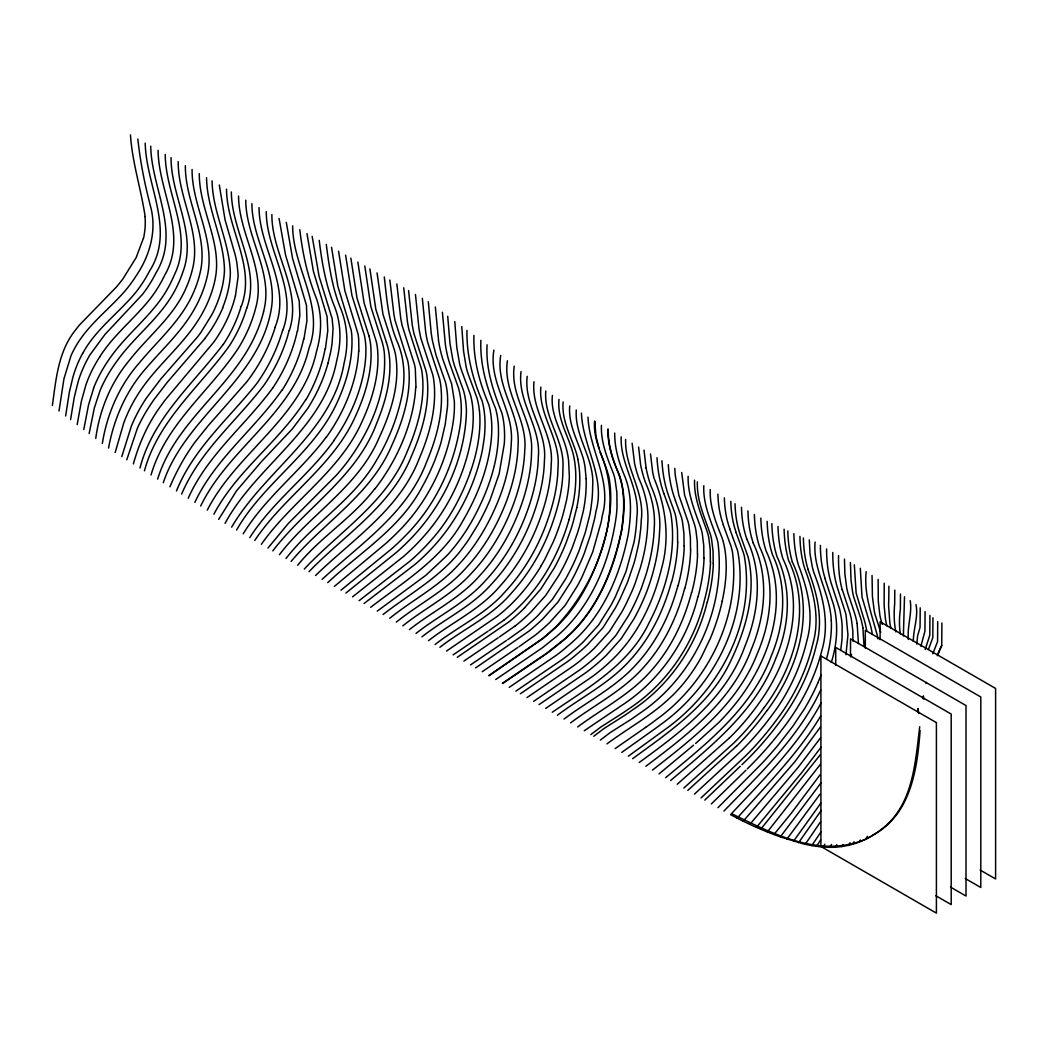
<?xml version="1.0" encoding="UTF-8"?>
<svg xmlns="http://www.w3.org/2000/svg" width="1048" height="1048" viewBox="0 0 1048 1048"><rect width="100%" height="100%" fill="white"/><g stroke="black" fill="none" stroke-linecap="round" stroke-linejoin="round"><path stroke-width="1.5" d="M581.417 413.122C582.727 446.487 605.888 476.984 595.906 511.581A114.56 66.142 -60 0 1 594.661 518.485L590.417 535.227L584.273 553.357A125.708 72.574 -60 0 1 580.854 561.676L575.496 573.046A150.519 86.905 -60 0 1 570.675 582.151L557.995 601.997L543.034 618.648A177.531 102.494 -60 0 1 538.266 623.115L532.436 628.25A135.978 78.508 -60 0 1 528.86 631.197L475.648 667.89M601.434 425.357C600.74 442.204 607.264 457.976 613.355 473.29A104.538 60.352 -60 0 1 615.006 479.25L616.866 492.39L617.023 506.538A159.178 91.897 -60 0 1 616.538 513.913C611.167 556.423 594.57 599.731 563.588 630.11A217.172 125.38 -60 0 1 557.104 635.979L542.497 647.69L495.743 679.51M809.292 539.877L810.025 553.868L812.292 566.758A197.522 114.049 -60 0 0 813.72 572.208C823.4 596.993 829.636 623.979 821.894 650.284C814.807 678.816 800.698 705.33 782.843 728.57A235.132 135.755 -60 0 1 752.739 763.403L747.303 768.878M850.426 562.54L851.002 580.016L852.653 592.29A116.459 67.229 -60 0 0 853.766 597.124L860.657 618.124A129.454 74.749 -60 0 1 862.897 627.87M815.108 542.039C812.567 569.654 830.108 593.391 831.274 620.403M576.282 409.978C574.422 437.016 595.067 459.469 592.631 486.691A135.454 78.207 -60 0 1 592.015 499.582L590.902 508.529A116.04 66.993 -60 0 1 589.644 515.433L585.387 532.188L579.19 550.344A132.755 76.648 -60 0 1 570.348 570.073A141.598 81.757 -60 0 1 565.475 579.216L552.558 599.181L537.847 615.635A166.239 95.971 -60 0 1 533.118 620.102L527.288 625.276A130.568 75.377 -60 0 1 523.083 628.721L507.769 639.621M844.452 559.069L844.885 574.094L846.771 588.151A127.725 73.74 -60 0 0 848.16 593.875L854.788 613.892A142.253 82.137 -60 0 1 857.159 623.573M866.198 571.71C863.683 594.373 872.08 615.346 877.608 636.699A94.923 54.81 -60 0 1 877.923 638.874M872.054 575.483L872.421 596.509L874.202 610.722A101.407 58.544 -60 0 0 875.237 615.045L880.752 632.324M878.132 579.361L878.29 601.159L879.861 615.15A100.019 57.745 -60 0 0 880.818 619.434L882.298 624.438M884.211 583.225L884.145 605.809L885.508 619.591A99.73 57.575 -60 0 0 886.398 623.835L886.935 625.879M888.9 586.212L888.809 598.552A157.2 90.757 -60 0 0 888.612 605.823L889.857 622.997A100.307 57.915 -60 0 0 890.708 627.215L890.957 628.25M894.782 590.103L894.691 603.7A109.503 63.221 -60 0 0 895.857 631.879M900.481 594.019L900.376 609.202A91.333 52.727 -60 0 0 900.363 634.053M904.503 596.784L903.428 634.512A94.661 54.653 -60 0 0 903.599 636.018M910.214 600.714C912.284 613.801 906.992 626.416 908.393 639.45M915.991 604.617C918.533 617.246 913.175 628.957 913.371 641.376M920.21 607.827L920.065 627.254L917.629 635.848L916.751 644.088M925.07 611.639L924.939 631.184L920.891 646.262M929.93 615.438L929.799 635.114L925.214 649.55M932.943 617.796L932.812 637.564L928.554 649.21M937.711 621.608L937.58 641.507L932.799 653.808M937.331 655.707A57.011 32.92 -60 0 1 941.733 645.476L941.903 622.984M569.719 405.956C568.121 424.204 577.54 440.37 582.885 457.164A118.568 68.461 -60 0 1 585.02 466.819L586.146 478.635M864.037 645.856L862.884 627.883M563.143 401.934C561.387 420.274 571.16 436.387 576.413 453.273A123.376 71.225 -60 0 1 577.88 459.221M558.99 399.393C556.999 418.676 568.147 435.287 572.968 453.195A125.97 72.731 -60 0 1 575.797 476.368L575.745 480.574A120.389 69.509 -60 0 1 572.745 505.136L569.116 519.52M858.443 643.511L857.133 623.586M677.611 542.17L677.48 529.699L676.065 518.131A98.053 56.618 -60 0 0 674.938 513.271L668.925 496.647A180.688 104.315 -60 0 1 661.956 460.74M684.069 546.06L683.938 533.589L682.523 522.022A98.709 56.985 -60 0 0 681.383 517.175L675.384 500.538M690.527 549.951L690.396 537.48L688.981 525.913A99.442 57.417 -60 0 0 687.842 521.066L678.868 495.272L675.279 475.543A141.794 81.875 -60 0 1 674.833 468.391M697.431 554.104L697.287 541.633L695.872 530.078A100.15 57.823 -60 0 0 694.745 525.218L684.632 495.285L681.698 472.491M703.889 557.995L703.745 545.523L702.33 533.969A100.922 58.269 -60 0 0 701.191 529.109C695.296 511.961 687.606 494.905 688.13 476.329M710.361 561.885L710.216 549.414L708.789 537.86A101.8 58.78 -60 0 0 707.649 533.013C701.806 515.826 693.868 498.796 694.562 480.167M713.203 563.588L713.059 551.13L711.618 539.576A102.363 59.107 -60 0 0 710.492 534.716C704.675 517.516 696.606 500.499 697.379 481.857M552.414 395.371C550.266 414.733 561.767 431.304 566.496 449.304A129.965 75.037 -60 0 1 568.592 460.386L569.352 476.644A118.778 68.579 -60 0 1 566.313 501.232L563.365 513.206A147.532 85.176 -60 0 1 553.265 541.855L544.908 559.108A111.52 64.386 -60 0 1 541.279 565.527M852.889 641.153L852.836 630.752L851.382 619.289A139.253 80.395 -60 0 0 849.784 612.648L842.278 589.657M358.914 351.001L358.665 338.635A83.329 48.116 -60 0 0 358.01 333.867L344.871 290.781L338.57 251.232M415.991 387.118L415.309 368.804A85.15 49.164 -60 0 0 414.419 364.219L402.091 325.352A203.312 117.376 -60 0 1 400.69 317.911L396.851 283.916M545.785 391.022C543.532 418.388 565.134 440.959 562.894 468.574C563.064 487.779 558.322 506.669 551.942 524.655C543.126 549.506 529.712 572.758 512.053 592.369C492.429 616.067 463.779 628.721 439.924 647.258M540.82 387.105C538.305 415.584 561.008 439.164 557.968 467.958C557.706 486.927 552.938 505.529 546.532 523.279C537.48 548.327 523.646 571.671 505.568 591.269C486.102 613.958 458.29 626.337 435.13 644.481M533.995 381.734C530.943 410.855 554.235 434.92 551.196 464.264C550.868 482.748 546.375 500.931 540.205 518.275C531.323 543.113 517.856 566.365 500.132 585.95C480.495 609.346 452.186 622.171 428.527 640.669M527.183 376.35C523.62 406.113 547.436 430.689 544.41 460.557C543.991 479.512 539.366 498.18 532.882 515.917C523.725 540.899 509.957 564.256 491.813 583.775C472.334 606.163 444.889 618.739 421.925 636.87M521.053 371.529C517.07 401.843 541.318 426.89 538.318 457.229C537.834 476.198 533.275 494.879 526.738 512.629C517.542 537.572 503.813 560.942 485.643 580.409C466.15 602.666 438.876 615.333 416.004 633.451M493.883 350.111C488.342 382.874 514.031 410.056 511.306 442.479C510.546 461.539 506.171 480.403 499.28 498.154C489.534 522.847 476.028 546.322 457.688 565.645C438.143 586.985 411.995 600.268 389.725 618.294M514.227 366.145C509.76 396.419 533.576 421.375 531.559 451.426C531.349 470.644 526.908 489.639 520.384 507.651C511.332 532.41 498.01 555.728 480.128 575.182C460.478 598.094 432.719 611.181 409.401 629.638M500.708 355.482C495.507 386.974 519.939 413.004 518.118 444.077C517.764 463.321 513.428 482.381 506.8 500.394C497.459 525.127 484.019 548.471 466.059 567.951C446.369 590.299 419.279 603.7 396.314 622.093M507.415 360.774C502.568 392.332 527.642 418.427 524.76 449.828C524.118 468.81 519.69 487.556 513.048 505.293C503.721 530.183 490.019 553.567 471.731 572.955C452.225 594.832 425.423 607.748 402.812 625.839M52.4 405.432C56.016 379.18 58.321 350.779 75.954 329.465A76.976 44.448 -60 0 1 79.412 325.063L116.158 287.27A93.115 53.762 -60 0 0 122.812 279.03L136.148 257.598L143.353 238.433M59.002 411.039L63.967 378.695L70.976 355.822A50.016 28.886 -60 0 1 73.032 351.434C84.914 327.238 107.341 311.151 124.738 291.305A84.403 48.732 -60 0 0 136.764 274.904C149.93 255.254 156.807 230.547 150.755 207.216C144.86 184.828 140.275 162.086 137.851 139.03M65.618 415.977L69.417 391.834L72.98 376.979A72.129 41.645 -60 0 1 82.582 353.412M70.557 419.659L74.303 397.179L78.089 381.839A73.858 42.64 -60 0 1 89.905 354.945L104.931 334.495L142.41 294.488A74.238 42.863 -60 0 0 147.951 286.785A76.177 43.977 -60 0 0 156.008 272.847C181.081 232.132 151.37 188.561 150.729 146.222M95.748 438.457C99.599 409.82 110.944 382.219 129.611 360.04C148.397 336.015 173.811 316.575 186.086 287.925A71.867 41.488 -60 0 0 192.452 269.297C201.806 232.551 177.911 198.308 178.212 161.667M840.719 650.101L842.055 639.031L842.16 626.429A120.428 69.535 -60 0 0 841.426 618.556L840.103 611.181A133.502 77.08 -60 0 0 839.487 608.639L831.339 583.618A152.052 87.783 -60 0 1 826.61 548.929M851.186 656.638L851.552 654.384M77.172 424.597L81.43 401.056L85.884 384.983A76.255 44.029 -60 0 1 99.665 357.027M83.775 429.523L88.543 404.921L93.678 388.127M89.145 433.531L94.32 408.052L100.019 390.681A68.343 39.457 -60 0 1 102.717 384.564L105.992 378.184A90.888 52.479 -60 0 1 117.219 360.735C134.799 336.094 160.383 317.767 174.754 290.755A72.207 41.684 -60 0 0 182.955 271.786C197.325 233.337 170.837 196.238 171.06 157.645M845.959 654.686L847.95 634.905L846.09 615.333A130.699 75.456 -60 0 0 845.5 612.792L837.719 588.688A154.999 89.486 -60 0 1 832.793 552.479M102.35 443.396C107.027 414.156 119.105 386.083 138.65 363.695C157.462 340.796 181.042 320.911 193.186 293.243A72.836 42.051 -60 0 0 200.207 272.323C208.762 235.813 185.024 202.081 185.365 165.702M325.404 348.801L327.775 330.827L327.094 316.627L313.444 271.484L306.972 233.612M920.105 730.535C917.288 768.839 910.987 814.126 873.691 834.68M108.56 448.033C113.852 419.043 125.943 391.114 145.515 368.896C162.492 348.905 182.509 331.037 195.151 307.732A72.928 42.103 -60 0 0 198.675 300.868A75.22 43.426 -60 0 0 206.915 277.707C216.412 240.634 191.732 206.417 192.085 169.488M297.501 331.312L299.846 315.343L299.23 300.999L285.554 255.031L279.082 218.482M576.806 507.612L573.191 521.983A160.331 92.565 -60 0 1 570.846 529.607L566.156 542.628A129.192 74.591 -60 0 1 554.169 568.121L541.056 588.74L524.537 607.932M919.725 726.762C915.166 763.258 913.096 806.37 880.372 830.095A167.811 96.888 60 0 1 877.124 832.466C862.242 843.011 843.719 848.382 825.523 847.151A239.822 138.467 60 0 1 802.978 843.771L782.07 837.418A462.757 267.175 60 0 1 769.808 832.937A433.086 250.04 60 0 1 730.574 814.637C763.075 779.555 798.327 745.626 821.069 702.985M263.52 311.701C274.039 273.056 245.939 238.512 245.743 200.181M303.868 339.277L306.92 320.95L306.501 305.466L292.615 258.633L286.287 222.373M235.407 295.968L238.053 277.183A71.539 41.304 -60 0 0 238.001 273.017L236.927 263.218A187.71 108.376 -60 0 0 235.289 255.136L225.084 219.962L219.32 185.051M289.353 330.461C302.453 290.335 271.655 254.376 271.877 214.591M115.175 452.487L123.769 422.947A87.272 50.383 -60 0 1 136.987 395.908C155.654 365.32 186.086 343.77 203.037 311.99A72.391 41.789 -60 0 0 207.268 303.475A75.155 43.387 -60 0 0 215.783 275.716C221.049 240.529 199.146 208.67 199.29 173.588M121.778 456.627L131.354 426.169A92.945 53.658 -60 0 1 146.301 398.188L160.855 378.918L197.587 336.866A109.437 63.181 -60 0 0 200.954 332.308L212.024 314.4A70.792 40.872 -60 0 0 215.967 306.029A74.945 43.269 -60 0 0 224.023 276.305A70.766 40.859 -60 0 0 224.455 270.581C224.18 238.721 206.954 209.836 206.561 177.741M328.089 363.027L330.841 351.041A125.288 72.338 -60 0 0 332.085 343.233L333.067 328.43L332.137 318.605L319.103 276.397L312.173 236.416M126.782 459.771L137.288 428.527A79.923 46.138 -60 0 1 139.751 423.235L143.091 416.881A112.437 64.91 -60 0 1 154.043 399.55L167.615 381.878L205.185 338.268M684.645 588.465C677.074 617.364 663.738 645.175 643.551 667.393C623.049 690.58 595.041 704.61 570.61 722.871M691.51 592.644C683.977 621.529 670.589 649.275 650.454 671.506C629.966 694.628 602.076 708.762 577.658 726.958M697.955 596.548C687.174 641.179 659.533 681.174 620.796 706.025A200.653 115.843 -60 0 1 614.665 710.177L584.26 730.77M707.204 602.168C696.592 645.843 669.986 685.235 632.337 710.046A181.88 105.01 -60 0 1 624.163 715.719L603.831 728.622L593.758 736.259M671.454 581.85C663.764 610.355 650.454 637.787 630.503 659.729C610.001 682.982 581.863 696.907 557.418 715.234M677.886 585.753C670.261 614.246 656.965 641.638 637.027 663.567C616.538 686.781 588.452 700.758 564.007 719.059M282.75 330.343C298.313 289.392 266.284 252.188 266.257 211.539M246.765 308.243C260.978 268.301 231.595 231.66 231.359 191.941M241.328 306.265C256.184 266.153 226.761 229.106 226.512 189.164M275.1 327.159C291.698 286.052 259.21 248.455 259.053 207.648M133.384 463.91C139.253 442.78 148.371 422.501 161.562 404.921A181.998 105.075 -60 0 1 165.754 399.236L213.661 342.277A82.32 47.527 -60 0 0 235.394 295.968M831.287 662.48C836.985 644.651 838.452 625.302 834.116 607.015A138.952 80.224 -60 0 0 833.474 604.5L824.959 578.548M139.987 468.05C152.812 418.113 193.225 383.804 223.237 344.36M144.441 470.84C158.078 420.471 199.972 386.778 229.263 345.997A84.744 48.929 -60 0 0 246.647 308.256M151.043 474.967C165.78 423.916 209.928 391.166 238.197 348.434A86.539 49.963 -60 0 0 255.463 308.754C267.004 269.834 238.721 234.713 238.551 196.055M470.395 472.137C461.277 497.368 448.321 521.459 430.112 541.331A146.746 84.718 -60 0 1 409.768 561.309L359.123 600.648M157.645 479.106C173.51 427.427 220.08 395.659 247.118 350.87A89.237 51.522 -60 0 0 263.624 311.688M937.646 654.869L941.746 645.489M821.16 674.846L817.846 682.89M163.292 482.656C185.588 416.449 258.882 380.568 271.183 309.566C277.943 272.781 252.07 240.293 251.887 203.692M176.483 490.896C193.553 448.492 228.975 418.48 256.76 383.555A104.093 60.103 -60 0 0 282.567 330.369M181.645 494.106C199.644 451.374 236.219 421.44 263.808 385.428A102.822 59.356 -60 0 0 289.13 330.5M188.247 498.232C207.347 455.002 245.546 425.278 272.847 387.826M820.623 690.174C798.655 737.609 759.669 774 723.971 811.047M218.639 519.428L236.507 490.87L261.122 462.011A288.724 166.698 -60 0 1 266.965 455.775L292.235 429.051L307.654 408.51A99.848 57.64 -60 0 0 328.05 363.04M194.849 502.346C215.298 458.749 254.716 429.025 281.886 390.223M200.705 506.001C228.661 447.876 294.043 413.397 309.003 348.159C325.103 305.898 292.641 267.751 292.654 225.831M207.294 510.114C236.638 452.409 302.466 417.589 316.535 351.421C321.893 332.884 322.443 312.736 314.99 294.711C306.972 273.829 302.4 251.9 299.807 229.722M225.058 523.332C256.433 465.26 324.146 429.104 336.762 360.446C341.465 342.106 341.281 322.404 333.84 304.837C325.679 284.204 321.854 262.288 319.208 240.359M82.687 353.464C95.538 329.452 118.293 313.444 135.388 292.837A74.329 42.916 -60 0 0 141.166 285.056A76.517 44.173 -60 0 0 149.55 270.987C175.632 230.167 146.026 185.837 145.214 143.144M859.164 841.963L860.277 839.998M852.561 844.295L854.055 841.754M213.897 514.227C237.044 470.185 279.711 441.404 305.767 399.616M231.66 527.144C265.039 469.897 332.53 432.3 344.176 362.713C348.788 344.071 347.556 324.304 339.945 306.658C332.098 286.733 328.954 265.458 326.269 244.328M865.753 839.291L867.495 836.396M866.198 838.557L866.853 837.47M820.741 715.941C798.026 753.892 766.35 785.266 737.163 818.134M236.599 530C263.022 483.783 311.518 454.557 335.229 406.532C345.945 384.393 353.333 359.791 351.801 334.98A80.617 46.544 -60 0 0 351.172 330.186L337.797 286.078L331.535 247.289M848.461 845.395L850.098 842.762M823.099 846.994L824.894 844.164M841.871 846.588L843.208 844.505M243.202 533.812C265.563 497.302 300.553 471.286 326.085 437.317M816.497 846.299L820.65 839.92M820.453 727.024L795.105 761.411L743.229 821.2M99.639 357.014C113.878 334.286 135.703 317.898 151.79 296.689A73.989 42.719 -60 0 0 157.004 289.104A75.626 43.662 -60 0 0 164.628 275.323C188.326 234.765 158.497 192.216 158.091 150.336M811.833 845.592L820.977 831.863M835.269 847.177L836.867 844.754M829.689 847.282L831.575 844.452M249.804 537.611C273.096 501.023 309.304 475.32 334.364 440.147M805.231 844.282L820.584 821.789M254.743 540.467C284.231 496.28 332.714 466.556 355.023 417.209C365.411 394.769 372.996 370.01 370.664 345.028A88.451 51.077 -60 0 0 369.944 340.299A103.136 59.54 -60 0 0 368.922 335.766M798.641 842.631L821.252 810.418M820.597 737.779L798.484 766.953L749.831 824.37M793.559 841.164L820.846 803.135M279.41 554.693C310.3 514.07 358.18 486.888 378.852 438.378C390.969 412.322 400.624 383.096 395.41 354.093A108.52 62.657 -60 0 0 394.31 349.665L382.926 314.138L377.057 272.886M261.345 544.279C292.012 500.63 340.901 470.683 362.529 420.484C372.721 398.135 379.861 373.468 377.503 348.696A87.901 50.749 -60 0 0 376.769 343.98A96.377 55.636 -60 0 0 376.18 341.242L364.088 302.951L357.879 262.092M764.228 707.479C794.921 666.24 812.069 609.268 788.672 560.549A167.064 96.455 -60 0 1 784.101 529.201M821.003 747.316L801.746 772.586L756.433 827.37M767.162 710.439C798.432 668.624 816.117 611.56 792.288 561.977M267.934 548.078L288.423 523.345L336.408 475.189A147.034 84.888 -60 0 0 346.521 463.006C370.101 431.566 387.341 392.384 384.289 352.39A90.338 52.164 -60 0 0 383.542 347.687A113.105 65.303 -60 0 0 381.983 341.438L370.848 306.671L364.809 266.009M786.956 839.068L819.89 794.371M820.23 754.835L760.743 829.23M272.808 550.894C305.937 507.429 356.936 476.735 376.586 423.497C386.031 400.585 392.961 375.302 388.533 350.425A124.869 72.089 -60 0 0 386.424 342.486M773.935 834.509L791.135 813.418L820.152 774.695M286.012 558.505C313.352 522.952 354.499 499.529 376.821 459.718C387.708 441.614 395.816 421.807 400.677 401.253C405.759 381.105 405.262 359.399 396.629 340.312C388.336 320.177 386.686 298.3 384.289 276.895M820.401 764.372L767.346 831.955M780.354 836.828L821.187 782.673M291.095 561.427C323.937 522.297 371.333 494.276 391.808 445.4C403.166 420.431 411.864 392.856 408.497 365.123A86.892 50.173 -60 0 0 407.633 360.525L395.096 320.596A206.967 119.498 -60 0 1 393.891 314.204L389.856 279.986M297.684 565.239C320.478 536.956 352.573 517.869 374.673 488.879M304.287 569.038C339.644 531.231 387.301 501.966 407.109 451.78C417.759 426.981 425.593 399.72 422.069 372.512A86.473 49.924 -60 0 0 421.152 367.953L409.034 330.133A201.085 116.092 -60 0 1 407.423 321.657L403.716 287.807M308.95 571.723C344.726 534.663 392.083 505.516 411.707 455.513C422.606 430.401 430.505 402.707 426.837 375.132A87.285 50.396 -60 0 0 425.907 370.599L414.012 333.801A200.509 115.765 -60 0 1 412.178 324.304L408.576 290.558M315.54 575.535C352.6 539.327 399.694 509.289 419.135 458.828C429.824 433.82 437.422 406.218 433.597 378.852A88.49 51.09 -60 0 0 432.641 374.333L420.955 338.57A199.094 114.939 -60 0 1 418.925 328.05L415.453 294.462M322.142 579.334C360.433 543.951 407.344 513.075 426.549 462.155C436.99 437.226 444.431 409.742 440.356 382.559A90.966 52.518 -60 0 0 439.361 378.066L427.663 342.316A196.592 113.498 -60 0 1 425.658 331.797L422.331 298.353M745.94 770.228L711.369 803.908M717.972 807.68L761.883 763.455A308.282 177.99 -60 0 0 778.651 744.447L792.891 726.185L804.314 709.064A128.76 74.343 -60 0 0 817.833 682.89M327.762 582.609C360.145 552.375 400.244 528.113 421.637 487.831A131.799 76.098 -60 0 0 435.051 459.771L438.837 449.461A115.791 66.849 -60 0 0 441.195 441.824L445.177 424.597L447.431 407.358A98.185 56.684 -60 0 0 446.789 388.795A93.324 53.88 -60 0 0 445.348 381.891L436.125 355.482L432.562 341.347A190.317 109.883 -60 0 1 431.186 332.806L428.305 301.719M729.264 738.093L677.205 784.271M736.521 746.084L687.829 790.375M741.945 764.673L747.787 759.014A206.705 119.341 -60 0 0 778.559 723.369C796.126 700.47 809.41 674.06 816.182 645.948C823.689 619.997 817.23 593.548 807.825 569.143M740.268 766.271L704.78 800.109M334.391 586.395L385.022 544.161A179.575 103.673 -60 0 0 395.476 534.388C426.798 504.284 447.247 463.295 453.417 420.366A108.887 62.867 -60 0 0 454.321 401.056L451.688 384.092L442.859 359.372A195.478 112.857 -60 0 1 438.575 340.81L435.352 306.959M340.993 590.194L391.625 548.838A168.584 97.333 -60 0 0 404.096 537.021C434.645 506.944 454.282 466.281 460.386 423.955A105.272 60.784 -60 0 0 461.251 413.043A107.381 61.989 -60 0 0 460.386 396.865A104.721 60.47 -60 0 0 458.448 387.799L449.566 363.119A180.701 104.328 -60 0 1 445.374 344.504L442.413 312.278M701.033 797.96L745.351 756.119A196.526 113.459 -60 0 0 776.149 720.435C793.519 697.706 806.331 671.349 812.947 643.485C820.191 617.927 813.693 591.91 804.484 567.885A162.663 93.914 -60 0 1 799.938 536.432M694.431 794.161L739.967 752.071A183.963 106.215 -60 0 0 771.904 715.286C788.685 693.121 800.554 667.34 806.986 640.328C814.204 614.835 807.523 588.884 798.393 564.924A164.615 95.04 -60 0 1 793.873 533.655M345.932 593.05L396.563 552.283A161.811 93.416 -60 0 0 413.803 535.515C444.719 502.084 465.129 457.387 466.439 411.563A109.188 63.037 -60 0 0 463.517 390.577L454.583 365.935A159.257 91.949 -60 0 1 452.88 359.975L449.972 343.495L447.706 316.26M683.807 788.057L733.77 743.058A172.553 99.626 -60 0 0 764.175 707.439M352.534 596.849L403.166 556.789A153.715 88.739 -60 0 0 421.951 538.41C449.16 508.673 467.067 470.277 472.452 430.322A108.258 62.5 -60 0 0 473.198 419.462A111.704 64.491 -60 0 0 471.574 399.629A110.485 63.784 -60 0 0 470.29 394.297L461.277 369.682A142.62 82.347 -60 0 1 459.587 363.735L456.797 347.399L454.767 321.579M670.602 780.498C711.92 745.652 756.931 709.941 776.162 657.45C789.681 625.538 792.026 588.413 777 556.58A166.173 95.944 -60 0 1 771.839 523.646M665.663 777.655C707.099 743.229 752.268 707.937 771.42 655.55C784.795 623.625 787.611 586.461 772.455 554.628A163.894 94.634 -60 0 1 767.149 521.38M659.061 773.883L693.553 745.194M652.472 770.097C693.619 737.91 737.74 704.138 757.285 653.664C771.76 620.128 775.716 580.644 759.617 546.938A154.619 89.277 -60 0 1 754.39 514.516M645.843 766.285C687.789 734.635 732.46 700.693 751.285 649.446C765.381 615.896 769.298 576.57 753.158 543.008M639.241 762.486C681.567 731.648 726.526 697.968 744.787 646.577C758.844 612.687 763.18 572.968 746.739 539.104M628.328 756.211L658.734 734.098A209.626 121.031 -60 0 0 663.856 730.364C718.47 692.112 756.394 623.01 744.224 555.597A131.642 76.006 -60 0 0 743.189 552.073L736.102 532.646M632.638 758.687C670.288 731.098 711.671 703.444 731.504 659.258C746.255 628.184 756.171 592.474 748.39 558.152A121.935 70.399 -60 0 0 747.892 556.383L740.307 535.201M364.062 603.504L414.694 564.676A142.332 82.176 -60 0 0 436.217 543.519C458.212 518.393 473.591 487.543 481.307 455.107A139.122 80.316 -60 0 0 482.722 448.086L484.111 438.994A116.394 67.203 -60 0 0 483.993 409.886A113.105 65.303 -60 0 0 482.067 400.821C472.556 378.459 466.491 354.892 466.963 330.356M621.739 752.412L652.144 730.77A191.011 110.276 -60 0 0 660.319 724.81C713.937 686.663 749.687 617.875 737.831 551.667A118.398 68.356 -60 0 0 737.334 549.886L729.67 528.742M615.137 748.6L645.542 727.456M600.36 740.071L610.434 732.421L630.765 719.557A168.518 97.294 -60 0 0 638.939 713.845C693.776 677.48 725.95 608.744 718.077 543.467A103.647 59.841 -60 0 0 716.937 538.606C711.186 521.367 702.867 504.389 703.811 485.696M370.664 607.303C404.043 581.601 441.968 558.872 462.954 520.751C477.272 496.11 488.185 468.967 491.171 440.448A113.263 65.395 -60 0 0 491.8 429.654A116.944 67.517 -60 0 0 488.8 404.554C479.499 382.572 473.198 359.49 473.919 335.347M695.61 743.49L718.587 722.74A155.012 89.499 -60 0 0 735.591 703.667C768.826 661.969 790.1 601.997 766.049 550.842A158.72 91.635 -60 0 1 760.835 518.105M590.862 734.582L600.936 726.958L621.268 714.015A184.658 106.621 -60 0 0 628.42 709.116C666.554 684.252 693.697 644.599 704.387 600.452A141.572 81.731 -60 0 0 710.518 561.794M606.962 743.884C627.752 728.373 650.913 715.981 669.855 697.955A91.752 52.976 -60 0 0 675.842 692.112L679.759 687.881A100.857 58.23 -60 0 0 701.61 656.598L710.387 638.284A145.318 83.892 -60 0 0 722.269 601.067M377.267 611.115L425.855 575.3L447.234 555.296A113.027 65.251 -60 0 0 471.731 521.393C488.001 492.141 500.04 459.076 498.337 425.147A119.865 69.207 -60 0 0 495.521 408.288C486.429 386.699 479.932 364.075 480.875 340.325M383.096 614.495C410.764 592.958 442.885 575.719 463.714 546.558A98.997 57.155 -60 0 0 468.757 539.524L477.796 524.825A152.078 87.809 -60 0 0 490.281 499.398L499.136 473.853L504.271 444.011A111.769 64.531 -60 0 0 504.573 434.553L504.481 431.134A118.712 68.539 -60 0 0 501.913 413.135C493.267 391.284 485.643 368.804 487.071 344.805M552.257 712.247C588.386 687.54 629.337 664.432 648.948 623.049C666.056 590.194 676.68 552.244 671.034 515.079A98.63 56.946 -60 0 0 669.895 510.245L663.895 493.608M515.223 625.905L499.359 637.001M545.667 708.422L592.421 676.523A160.75 92.813 -60 0 0 611.181 660.712C637.014 636.398 653.048 603.15 661.406 569.025C670.091 538.646 666.004 506.996 654.044 478.242A232.04 133.974 -60 0 1 652.616 471.81L650.507 453.915M503.813 620.193L489.193 630.438M539.065 704.597L585.819 672.711A161.222 93.076 -60 0 0 606.412 655.183L621.123 638.782L633.948 618.87A127.633 73.688 -60 0 0 648.201 587.666L649.092 585.098A145.882 84.22 -60 0 0 659.559 531.401C660.961 515.695 657.214 500.184 650.939 485.879A207.53 119.813 -60 0 1 646.079 467.971M533.563 701.413L580.317 669.528A162.676 93.927 -60 0 0 600.936 652.026L615.792 635.507L628.486 615.661A130.044 75.089 -60 0 0 641.782 587.037L646.118 574.212A146.471 84.561 -60 0 0 654.24 528.126C655.419 512.42 651.882 496.922 645.529 482.643A203.6 117.546 -60 0 1 640.603 464.788L638.612 446.998M446.527 651.057L497.224 616.381A119.511 68.998 -60 0 0 541.358 565.592M526.961 697.588L573.715 665.716A153.977 88.897 -60 0 0 579.976 660.908L588.334 653.821A175.737 101.46 -60 0 0 594.36 648.254L609.386 631.577L621.936 611.809A143.89 83.08 -60 0 0 626.652 602.757L631.879 591.465A123.009 71.015 -60 0 0 635.193 583.212L640.315 567.806A149.288 86.185 -60 0 0 644.507 551.025A134.118 77.434 -60 0 0 646.419 539.602L647.166 532.947A157.868 91.15 -60 0 0 647.73 524.262C648.935 508.568 645.424 493.032 639.031 478.779A202.277 116.787 -60 0 1 634.551 463.347L632.127 443.212M453.129 654.869L488.001 631.21M520.358 693.763L567.112 661.904A149.838 86.512 -60 0 0 573.374 657.122L581.732 650.048A184.933 106.765 -60 0 0 587.797 644.468L602.993 627.66L615.386 607.971A152.34 87.953 -60 0 0 620.089 598.932L627.634 581.941L633.765 563.968A162.361 93.744 -60 0 0 635.782 556.632L638.455 544.816A127.398 73.556 -60 0 0 639.621 537.965L640.682 529.07A159.1 91.857 -60 0 0 641.245 520.384C645.11 491.774 624.477 467.762 625.63 439.44M457.295 657.279L508.621 622.106A129.978 75.05 -60 0 0 524.524 607.919M463.897 661.091L498.167 637.787M515.839 691.156L562.606 659.297A147.283 85.032 -60 0 0 568.854 654.528L577.212 647.467A191.614 110.63 -60 0 0 583.304 641.887L598.618 624.975L610.905 605.338A159.021 91.818 -60 0 0 615.582 596.299L625.984 571.632L634.014 542.17A123.926 71.552 -60 0 0 635.18 535.318L636.241 526.41A160.003 92.381 -60 0 0 636.804 517.738C640.747 489.115 619.957 465.168 621.189 436.859M470.5 664.904L506.564 640.407M509.236 687.331L556.003 655.485A143.563 82.884 -60 0 0 562.252 650.729L570.61 643.695A202.644 116.996 -60 0 0 576.728 638.101C605.312 610.683 620.888 572.011 628.341 533.694C631.25 514.188 632.219 493.385 624.176 474.914C618.608 461.683 614.587 447.548 614.704 433.086M482.25 671.702L517.712 647.533M502.346 683.335L547.069 652.943L563.706 639.739A214.63 123.926 -60 0 0 569.863 634.158C598.539 606.766 613.932 567.937 621.556 529.646C624.451 510.14 625.433 489.324 617.416 470.853C611.822 457.662 607.67 443.579 607.919 429.13M502.647 683.506L547.37 653.114L564.007 639.909A214.067 123.585 -60 0 0 570.164 634.328C598.84 606.936 614.233 568.121 621.857 529.83C624.752 510.311 625.735 489.508 617.704 471.037C612.124 457.845 607.971 443.749 608.22 429.3M488.84 675.528L542.065 638.822A147.886 85.386 -60 0 0 545.628 635.9L551.458 630.844A212.561 122.721 -60 0 0 556.344 626.35C597.216 582.989 626.18 510.337 600.124 452.474M489.141 675.698L542.366 638.992A146.694 84.692 -60 0 0 545.929 636.084L551.759 631.014A214.971 124.109 -60 0 0 556.645 626.521C583.251 601.408 597.91 566.116 606.766 531.218C610.683 513.821 612.15 495.612 609.098 477.967C604.683 458.893 592.971 441.496 594.57 421.178M518.917 646.76L535.462 635.009A140.222 80.958 -60 0 0 539.039 632.075L544.868 626.979A194.902 112.529 -60 0 0 549.689 622.499L564.951 605.613L577.343 585.924A163.789 94.556 -60 0 0 582.085 576.845L592.696 552.047L601.08 522.389A113.171 65.343 -60 0 0 602.312 515.498C612.229 480.953 589.356 450.483 587.994 417.143M871.176 836.173L872.015 835.675M870.351 836.671L867.823 838.125A109.752 63.365 60 0 1 863.866 839.972L858.744 841.767M872.434 835.426L873.272 834.929M857.814 842.068C814.348 855.862 770.254 832.374 731.962 813.851M980.103 870.01L995.6 878.958L995.6 688.444L880.11 621.765L880.11 639.673M965.313 878.552L980.797 887.499L980.797 696.986L865.307 630.307L865.307 648.227M950.51 887.106L966.007 896.04L966.007 705.54L850.504 638.861L850.504 656.769M935.707 895.647L951.204 904.594L951.204 714.081L835.715 647.402L835.715 665.31M723.238 524.838L730.941 545.956A115.961 66.941 -60 0 1 731.439 547.737A107.446 62.042 -60 0 1 732.473 552.217C740.753 616.447 707.99 682.864 655.76 720.028A180.295 104.093 -60 0 1 645.542 727.469M386.45 342.473L375.839 309.409L369.905 268.904M599.05 448.649L595.906 435.85L594.858 421.361M368.922 335.766L357.041 298.235L350.87 258.149M923.314 696.317L923.864 699.121M646.066 467.984L644.022 450.142M345.604 255.188L351.931 295.484L364.259 334.797A94.595 54.614 -60 0 1 364.835 337.548A86.355 49.859 -60 0 1 365.516 342.29L365.844 346.259A108.154 62.435 -60 0 1 334.22 439.99M212.076 180.898C212.6 212.757 229.486 241.381 230.35 272.965A71.709 41.409 -60 0 1 230.206 276.292A75.063 43.335 -60 0 1 222.543 307.968M165.243 154.37C165.348 194.967 194.05 235.211 174.243 275.113A73.596 42.496 -60 0 1 166.003 291.449A70.635 40.78 -60 0 1 161.169 298.877C145.724 320.478 124.267 337.011 109.333 359.045A79.949 46.151 -60 0 0 93.573 388.114M479.434 410.947L478.949 407.096A110.721 63.928 -60 0 0 477.023 398.017L467.958 373.455A131.288 75.797 -60 0 1 466.268 367.494L463.583 351.276L461.749 326.635M130.45 134.865C132.258 162.637 141.126 189.177 145.122 216.53M710.256 489.521C709.548 506.381 715.784 522.179 721.941 537.506A114.481 66.09 -60 0 1 723.657 543.401L724.561 547.554A135.847 78.43 -60 0 1 722.177 601.08M860.316 568.291L862.019 597.085L868.871 620.206A138.074 79.727 -60 0 1 872.381 634.446M854.33 564.82L856.124 592.985L863.29 616.958A143.34 82.753 -60 0 1 866.696 630.647M917.511 711.658A69.509 39.104 35.2 0 1 918.14 708.448M923.393 696.082A104.224 54.496 3.6 0 1 922.515 698.544M925.96 683.519A67.897 35.239 -4.1 0 1 926.445 682.366M917.956 709.195A117.088 67.596 60 0 1 918.926 713.557M144.978 216.635A66.876 38.606 -60 0 1 143.511 238.394M241.145 306.291A83.788 48.378 -60 0 1 223.303 344.425M222.752 308.007A83.67 48.313 -60 0 1 205.107 338.163M169.92 486.783A136.751 78.954 -60 0 1 186.662 454.426L189.976 449.33A118.031 68.146 -60 0 1 194.954 442.191L208.054 425.829L247.066 381.485A103.477 59.749 -60 0 0 275.218 327.146M303.593 339.342A100.058 57.771 -60 0 1 282.056 390.354M297.226 331.378A101.473 58.583 -60 0 1 272.873 387.852M325.103 348.892A103.11 59.526 -60 0 1 305.99 399.746M358.665 351.132A107.748 62.212 -60 0 1 326.177 437.409M415.702 387.262A120.939 69.823 -60 0 1 374.804 489.062M479.473 410.921A121.437 70.111 -60 0 1 470.316 472.137M503.826 620.206A126.546 73.059 -60 0 0 520.332 605.495C538.082 587.718 551.471 565.933 560.994 542.785A148.908 85.975 -60 0 0 569.103 519.52M515.223 625.931A136.869 79.019 -60 0 0 531.179 611.757L545.602 595.565L558.807 575.444A131.341 75.836 -60 0 0 572.68 546.48L577.304 533.484A165.243 95.407 -60 0 0 579.636 525.873L583.225 511.516A124.424 71.84 -60 0 0 586.081 478.674M577.789 459.299A123.088 71.068 -60 0 1 576.819 507.599M663.869 493.634A186.898 107.905 -60 0 1 656.991 457.701M690.658 549.873A141.244 81.547 -60 0 1 684.829 588.439M684.239 545.969A142.869 82.478 -60 0 1 678.082 585.727M675.462 500.459A174.348 100.66 -60 0 1 668.297 464.631M677.755 542.091A142.436 82.229 -60 0 1 671.663 581.823M704.046 557.916A141.153 81.495 -60 0 1 698.112 596.522M697.575 554.025A141.179 81.508 -60 0 1 691.693 592.618M713.347 563.51A141.637 81.77 -60 0 1 707.335 602.155M736.207 532.554A141.323 81.6 -60 0 1 730.81 501.376M729.788 528.624A138.087 79.727 -60 0 1 724.351 497.787M723.369 524.707A134.865 77.866 -60 0 1 717.906 494.198M753.237 542.943A150.768 87.05 -60 0 1 747.918 510.913M746.818 539.026A146.982 84.862 -60 0 1 741.473 507.324M740.399 535.109A143.524 82.858 -60 0 1 735.028 503.721M729.264 738.106A160.501 92.656 -60 0 0 759.394 702.632C788.699 661.93 805.689 606.216 782.843 558.571A167.483 96.691 -60 0 1 777.996 526.463M767.11 710.374A180.754 104.368 -60 0 1 736.561 746.176M792.327 561.938A165.99 95.827 -60 0 1 787.808 530.891M831.287 620.39A106.267 61.36 -60 0 1 826.558 658.694M807.929 569.051A160.03 92.394 -60 0 1 803.384 537.991M825.09 578.417A149.668 86.408 -60 0 1 820.401 545.392M842.173 589.749A154.226 89.041 -60 0 1 838.57 555.532M936.401 722.622L820.912 655.943L820.912 846.457L936.401 913.135L936.401 722.622"/></g></svg>
